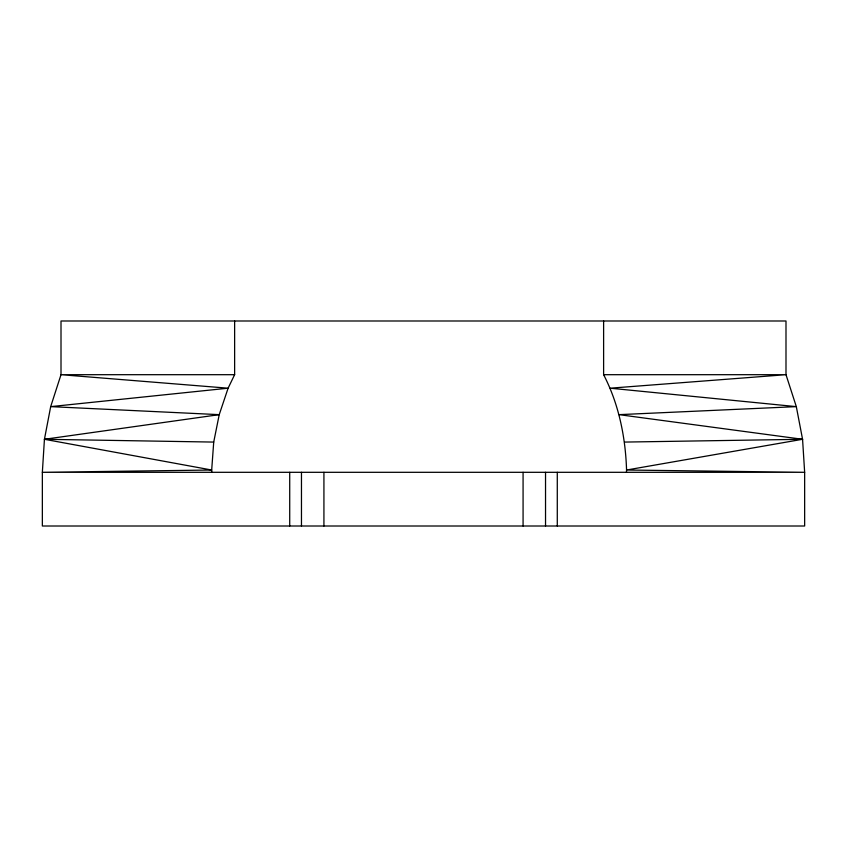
<?xml version="1.0" encoding="UTF-8"?>
<svg xmlns="http://www.w3.org/2000/svg" width="847" height="847" viewBox="0 0 847 847"><rect width="100%" height="100%" fill="white"/><g stroke="black" fill="none" stroke-linecap="round" stroke-linejoin="round"><path stroke-width="1.27" d="M626.441 472.308L626.558 470.021C625.52 437.147 618.808 404.051 603.615 374.692L603.615 320.992M234.63 320.992L234.63 374.692L228.108 388.191L219.225 414.649L44.436 439.286L42.35 472.308L42.35 526.008L804.65 526.008L804.65 472.308L802.564 439.286L796.318 406.634L785.995 374.692L785.995 320.992L61.005 320.992L61.005 374.692L50.682 406.634L44.436 439.286L211.686 470.021L211.803 472.308M234.63 374.692L61.005 374.692L228.108 388.191L50.682 406.634L219.225 414.649L213.719 442.081L211.686 470.021L42.35 472.308L804.65 472.308L626.558 470.021L802.564 439.286L619.019 414.649L796.318 406.634L610.147 388.191L785.995 374.692L603.615 374.692M624.525 442.081L802.564 439.286M44.436 439.286L213.719 442.081M557.284 472.308L557.284 526.008M545.532 472.308L545.532 526.008M523.075 472.308L523.075 526.008M323.925 472.308L323.925 526.008M301.468 472.308L301.468 526.008M289.716 472.308L289.716 526.008"/></g></svg>
